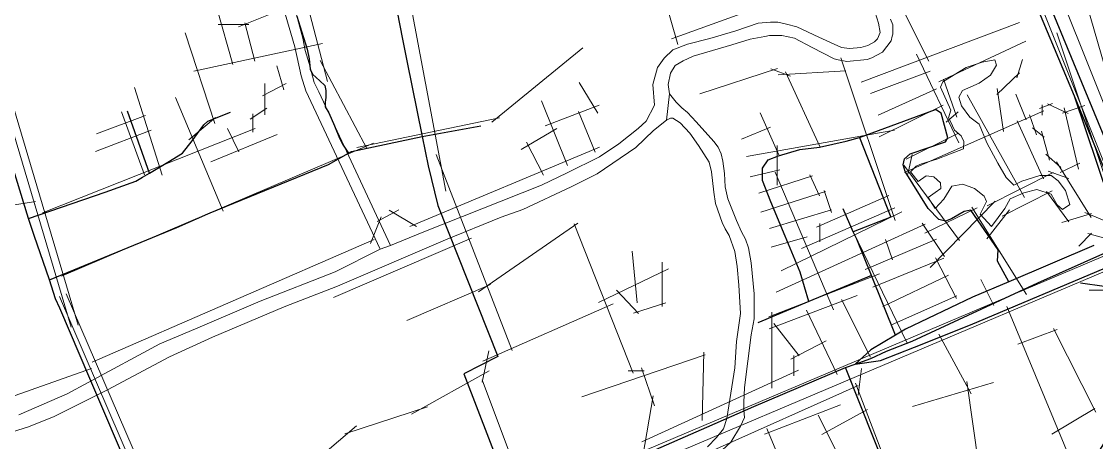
# Model space of a CAD drawing. Header units: inches. Extents: x 13527023 to 13535216, y 3639368 to 3645755.
# Drawn here: x 13529937 to 13531425, y 3643020 to 3643603 of the extents above; entities that cross this region are included whole.
import ezdxf

# ---------------------------------------------------------------- set-up
doc = ezdxf.new("R2010")
doc.units = ezdxf.units.IN
doc.header["$MEASUREMENT"] = 0
doc.layers.add('0a', color=144, linetype='Continuous', lineweight=30, true_color=0x007b96)
doc.layers.add('1a', color=144, linetype='Continuous', lineweight=30, true_color=0x007b96)
doc.layers.add('水网', color=141, linetype='Continuous', lineweight=9)
doc.layers.add('路网', color=2, linetype='Continuous', lineweight=9)

msp = doc.modelspace()

# ---------------------------------------------------------------- linework, layer by layer
at = {"layer": '0a'}
msp.add_line((13530114.2, 3643393), (13530084, 3643478.8), dxfattribs=at)
for points in [[(13531015.5, 3644410.6), (13531117.7, 3644162.8), (13531145.2, 3644100.7), (13531253.3, 3643836.2), (13531285.5, 3643758.6), (13531394, 3643499.8), (13531697.8, 3642758.3), (13531887.7, 3642293.7), (13531950.4, 3642132.5), (13532033.6, 3641936.8), (13532103.2, 3641737), (13532123.7, 3641679.9), (13532146.3, 3641614.5), (13532181.9, 3641486.2), (13532266.3, 3641213.1), (13532271.6, 3641192.3), (13532398.9, 3640763.8), (13532436.9, 3640568.6)], [(13532459.4, 3640571), (13532420, 3640769.7), (13532386, 3640943.8), (13532311.8, 3641207.7), (13532305, 3641228.9), (13532235, 3641458.2), (13532172, 3641617.9), (13532048.6, 3641945.7), (13531867.1, 3642391.4), (13531819.1, 3642507.2), (13531478.4, 3643338.9), (13531456, 3643393.5), (13531175.7, 3644072.6), (13531048.7, 3644380), (13531033.8, 3644416.8)], [(13530031.7, 3643108.9), (13529990, 3643206.1), (13529984, 3643219.3), (13529976, 3643245.3), (13529954.5, 3643306.8), (13529946.8, 3643330.4), (13529883.4, 3643535.7), (13529830.7, 3643699.2), (13529806, 3643784.7), (13529801.3, 3643802.6)], [(13530426.7, 3643775), (13530428, 3643768), (13530430.5, 3643754.2), (13530449.3, 3643657), (13530464.3, 3643578.6), (13530470.5, 3643548.3), (13530491.8, 3643443.6), (13530500.1, 3643403), (13530513.3, 3643348.1), (13530596.5, 3643139.4), (13530549.2, 3643115.1), (13530622.2, 3642926)], [(13530318, 3643610.1), (13530327.2, 3643580.6), (13530332.4, 3643564.5), (13530335.1, 3643551.1), (13530336.8, 3643537.1), (13530339.9, 3643529.9), (13530350.2, 3643520.9), (13530356.7, 3643514.1), (13530358.1, 3643507.2), (13530358.1, 3643497.6), (13530357.4, 3643491.1), (13530357.4, 3643484.9), (13530362.6, 3643476.4), (13530370.1, 3643458.5), (13530377.3, 3643441.4), (13530382.1, 3643431.8), (13530389.8, 3643420.5)], [(13531394, 3643499.8), (13531458.1, 3643309.4), (13531489.8, 3643222), (13531495.4, 3643180.2), (13531494.5, 3643139.6), (13531490.1, 3643121.3), (13531480.2, 3643096.3), (13531467.4, 3643070.9), (13531450.9, 3643045.2), (13531429.7, 3643010.9), (13531421.7, 3642990.6), (13531418.7, 3642965.2), (13531422, 3642944.6), (13531426.5, 3642930.5), (13531433.6, 3642914.7), (13531442.6, 3642903.1), (13531450.3, 3642894.6)], [(13529946.8, 3643330.4), (13530052.8, 3643366.5), (13530095.4, 3643382.1), (13530104.8, 3643387.3), (13530114.2, 3643393), (13530139.6, 3643408.1), (13530159.9, 3643420.6), (13530173.4, 3643437.8), (13530189.5, 3643460.1), (13530195.2, 3643464.8), (13530226.4, 3643477.3)], [(13531026.9, 3643215.2), (13531014.9, 3643255.8), (13530994.1, 3643305.8), (13530974.3, 3643353.1), (13530962.4, 3643382.7), (13530962.4, 3643399.8), (13530970.2, 3643411.3), (13530984.7, 3643417), (13531014.4, 3643425.8), (13531041.4, 3643428.9), (13531078.3, 3643437.3), (13531097, 3643442.5), (13531202, 3643480.9)], [(13531303.3, 3643242.7), (13531287.8, 3643271.3), (13531288.8, 3643286.7), (13531251.1, 3643341.9), (13531241.5, 3643339.8), (13531224.3, 3643329.6), (13531215.7, 3643326.5), (13531206.5, 3643328.9), (13531191.7, 3643344), (13531160.2, 3643395.4), (13531157.4, 3643404.7), (13531159.2, 3643412.6), (13531166.7, 3643419.8), (13531215.7, 3643436.2), (13531219.2, 3643441.7), (13531209.9, 3643476), (13531202, 3643480.9)], [(13529976, 3643245.3), (13530152.2, 3643318), (13530194.8, 3643336.9), (13530198.1, 3643338.3), (13530362, 3643405), (13530389.8, 3643420.5), (13530394, 3643422.9), (13530491.8, 3643443.6), (13530572.6, 3643458.7)], [(13531097, 3643442.5), (13531140.2, 3643332.3), (13531088.2, 3643312)], [(13531146.8, 3643169), (13531113.4, 3643251.3), (13531093, 3643301.5), (13531088.2, 3643312), (13531074.1, 3643343.7)], [(13531421.1, 3643292.9), (13531303.3, 3643242.7), (13531253.2, 3643221.4), (13531160.4, 3643177), (13531146.8, 3643169), (13531112.4, 3643148.5), (13531091, 3643128.9)], [(13531091, 3643128.9), (13531126, 3643133.6), (13531173.1, 3643152.1), (13531250.4, 3643183.3), (13531446, 3643265.7)], [(13531451.7, 3643274.8), (13531435.2, 3643236.2), (13531402.5, 3643241)], [(13531113.4, 3643251.3), (13531026.9, 3643215.2), (13530956.1, 3643185.7)], [(13528975.2, 3642154.3), (13528994.8, 3642163), (13529239, 3642269.9), (13529645.1, 3642447.8), (13529778.2, 3642509.3), (13529860.2, 3642554.8), (13529929.6, 3642587.7), (13529953.7, 3642602.9), (13530008.2, 3642631.4), (13530205.8, 3642735.1), (13530433.6, 3642843.3), (13530435.7, 3642844.3), (13530622.2, 3642926), (13530885.7, 3643041.3), (13530950.8, 3643070), (13531077.4, 3643124.1), (13531091, 3643128.9), (13531112.5, 3643136.6), (13531134.4, 3643146.5), (13531169.9, 3643160.4)], [(13531410.5, 3642433.8), (13531347.8, 3642416.3), (13531319.7, 3642409.5), (13531313.4, 3642412.6), (13531303.4, 3642450.6), (13531270.8, 3642579.6), (13531240, 3642710.9), (13531239.1, 3642729), (13531178.5, 3642870.2), (13531077.4, 3643124.1)], [(13530205.8, 3642735.1), (13530175, 3642797), (13530123.6, 3642898.3), (13530077.1, 3643003), (13530044.2, 3643079.6)]]:
    msp.add_lwpolyline(points, dxfattribs=at)
at = {"layer": '1a'}
msp.add_line((13530044.2, 3643079.6), (13530031.7, 3643108.9), dxfattribs=at)
msp.add_lwpolyline([(13531169.9, 3643160.4), (13531343.5, 3643241.3), (13531437.6, 3643283.1), (13531534, 3643319.5), (13531640.3, 3643358.1), (13531736.3, 3643391.3), (13531768.7, 3643401.8)], dxfattribs=at)
at = {"layer": '水网'}
for points in [[(13529933.3, 3643058.8), (13530000.3, 3643087.6), (13530029.4, 3643103.3), (13530128.7, 3643156.8), (13530177.9, 3643177.8), (13530267.2, 3643215.7), (13530371, 3643256.3), (13530433.5, 3643287.6), (13530448, 3643292.8), (13530491.5, 3643311.1), (13530656.7, 3643376.4), (13530692.4, 3643393.4), (13530737, 3643415.5), (13530763.8, 3643433.8), (13530790.6, 3643454.6), (13530801.7, 3643465), (13530812.9, 3643487.1), (13530810.6, 3643515.7), (13530817.3, 3643539.1), (13530826.3, 3643552.1), (13530838.5, 3643563.8), (13530858.6, 3643571.7), (13530889.8, 3643579.5), (13530925.5, 3643590), (13530956.8, 3643600.5), (13530973.5, 3643601.8), (13530983.6, 3643601.8), (13530995.8, 3643599.2), (13531010.3, 3643595.4), (13531040.4, 3643581.1), (13531071.7, 3643566.9), (13531082.8, 3643565.6), (13531098.5, 3643566.9), (13531108.5, 3643569.6), (13531117.4, 3643574.8), (13531121.9, 3643578.7), (13531125.2, 3643587.8), (13531123, 3643600.8), (13531116.3, 3643622.8)], [(13531436.4, 3643540.3), (13531411.9, 3643624.7)], [(13530316.3, 3643617.2), (13530326.3, 3643579.6), (13530329.7, 3643562.7), (13530335.3, 3643544.6), (13530342, 3643518.6), (13530348.7, 3643505.6), (13530448, 3643292.8), (13530433.5, 3643287.6), (13530330.8, 3643506.9), (13530324.1, 3643527.6), (13530315.2, 3643567.9), (13530301.8, 3643613.3)], [(13531139.7, 3643606), (13531143.1, 3643598.2), (13531143.1, 3643585.2), (13531142, 3643582.6), (13531140.8, 3643576.1), (13531128.6, 3643560.5), (13531114.1, 3643552.7), (13531107.4, 3643550.1), (13531079.5, 3643547.4), (13531067.2, 3643550), (13531061.6, 3643551.3), (13531031.5, 3643566.8), (13531007, 3643579.8), (13530989.1, 3643583.6), (13530972.4, 3643583.6), (13530965.7, 3643582.3), (13530945.6, 3643578.3), (13530920, 3643570.5), (13530866.4, 3643554.8), (13530853, 3643548.3), (13530841.9, 3643541.8), (13530835.2, 3643531.4), (13530831.8, 3643515.8), (13530834.1, 3643502.8), (13530829.6, 3643466.4), (13530811.7, 3643452.1), (13530787.2, 3643428.6), (13530733.6, 3643392.1), (13530697.9, 3643373.9), (13530631, 3643342.6), (13530600.9, 3643332.1), (13530523.9, 3643300.8), (13530374.4, 3643236.8), (13530300.7, 3643208), (13530201.3, 3643166.1), (13530142.1, 3643138.7), (13530056.2, 3643093), (13530008.1, 3643069.4), (13529982.5, 3643056.4), (13529946.7, 3643042), (13529900.9, 3643027.6)], [(13530886.4, 3643014.3), (13530898.7, 3643027.4), (13530908.8, 3643039.1), (13530913.2, 3643053.4), (13530924.4, 3643123.5), (13530926.6, 3643159.9), (13530932.2, 3643198.9), (13530930, 3643237.9), (13530927.7, 3643263.9), (13530924.4, 3643284.7), (13530916.6, 3643306.7), (13530911, 3643315.8), (13530906.6, 3643324.9), (13530897.6, 3643350.9), (13530895.4, 3643366.5), (13530892, 3643395), (13530888.7, 3643408), (13530874.2, 3643431.4), (13530861.9, 3643448.3), (13530848.6, 3643462.5), (13530838.5, 3643469), (13530835.2, 3643469), (13530829.6, 3643466.4), (13530834.1, 3643502.8), (13530843, 3643491.1), (13530850.8, 3643483.3), (13530858.6, 3643476.8), (13530870.9, 3643463.9), (13530895.4, 3643436.6), (13530901, 3643428.8), (13530905.5, 3643419.7), (13530907.7, 3643409.4), (13530909.9, 3643392.5), (13530911, 3643374.3), (13530914.4, 3643357.4), (13530926.6, 3643327.5), (13530933.3, 3643312), (13530938.9, 3643301.6), (13530943.4, 3643289.9), (13530946.7, 3643269.1), (13530951.2, 3643226.2), (13530951.2, 3643205.5), (13530951.2, 3643191.2), (13530946.7, 3643169.1), (13530942.2, 3643132.7), (13530937.8, 3643096.3), (13530936.6, 3643075.5), (13530936.6, 3643065.1), (13530937.8, 3643054.7), (13530932.2, 3643043), (13530918.8, 3643020.9), (13530900.9, 3643004)]]:
    msp.add_lwpolyline(points, dxfattribs=at)
msp.add_lwpolyline([(13531288.2, 3643406.8), (13531299.7, 3643387), (13531310.6, 3643376.6), (13531321.5, 3643381.8), (13531346.4, 3643389.6), (13531362, 3643389.6), (13531371.9, 3643382.3), (13531381.8, 3643368.8), (13531388, 3643349.6), (13531377.6, 3643342.8), (13531370.3, 3643349.1), (13531362, 3643364.1), (13531342.3, 3643370.4), (13531324.1, 3643365.7), (13531305.4, 3643357.4), (13531298.1, 3643343.9), (13531279.4, 3643319.4), (13531263.8, 3643336.1), (13531272.6, 3643353.7), (13531269.5, 3643361), (13531256, 3643371.9), (13531239.9, 3643377.6), (13531224.8, 3643375), (13531213.4, 3643356.9), (13531201.4, 3643343.9), (13531192, 3643359.5), (13531201.4, 3643366.2), (13531209.2, 3643371.9), (13531208.7, 3643379.7), (13531199.8, 3643388), (13531188.9, 3643389.1), (13531178, 3643381.3), (13531167.6, 3643394.8), (13531175.4, 3643402.6), (13531182.7, 3643405.7), (13531204, 3643412.5), (13531222.7, 3643419.8), (13531240.9, 3643426.5), (13531241.4, 3643436.9), (13531237.3, 3643444.7), (13531228.4, 3643452.5), (13531222.6, 3643464.5), (13531220.1, 3643469.7), (13531223.2, 3643480.1), (13531208.7, 3643511.8), (13531212.3, 3643519.6), (13531227.9, 3643528.9), (13531244.5, 3643539.3), (13531266.4, 3643546.6), (13531284.1, 3643549.7), (13531286.6, 3643542.4), (13531278.3, 3643528.4), (13531262.2, 3643517.5), (13531239.3, 3643507.6), (13531234.2, 3643498.3), (13531237.8, 3643486.3), (13531249.7, 3643470.7), (13531262.2, 3643460.8), (13531273.1, 3643434.8)], close=True, dxfattribs=at)
at = {"layer": '路网'}
for p, q in [((13529774.2, 3643959), (13530005.9, 3643179.8)), ((13529784.2, 3643960.6), (13530015.5, 3643182.6)), ((13530738.9, 3643935.8), (13530845.6, 3643571.1)), ((13531257.3, 3643933.4), (13532192.2, 3641592)), ((13531229.5, 3643922.2), (13532164.4, 3641580.8)), ((13530445.7, 3643787.7), (13530524.3, 3643368.2)), ((13530360.5, 3643519.8), (13530301.7, 3643748.5)), ((13531115.5, 3643702.9), (13531192.7, 3643547.8)), ((13530836.8, 3643578.8), (13530972.2, 3643628)), ((13530207.9, 3643619.9), (13530229.6, 3643543.5)), ((13530237.4, 3643595.4), (13530281.2, 3643612.8)), ((13530209.4, 3643598.9), (13530251.7, 3643598.9)), ((13530246, 3643601.1), (13530260.2, 3643548.1)), ((13531099.2, 3643519), (13531318, 3643601.3)), ((13530163.8, 3643587.2), (13530204.6, 3643461.8)), ((13531370.1, 3643587.4), (13531500.8, 3643193.8)), ((13530175.6, 3643534.2), (13530353.7, 3643572.6)), ((13530588.2, 3643463.7), (13530714.1, 3643566.6)), ((13531206.8, 3643519.5), (13531326.8, 3643575.7)), ((13530414.9, 3643427.1), (13530350.6, 3643548.8)), ((13531070.9, 3643552.5), (13531146.3, 3643327.3)), ((13531175.7, 3643557.8), (13531234.5, 3643434.9)), ((13531322.2, 3643550.3), (13531314.7, 3643524.7)), ((13530300.1, 3643508.5), (13530290.6, 3643541.5)), ((13530875.7, 3643502.8), (13530983.2, 3643537.8)), ((13530974.3, 3643537.2), (13531001.5, 3643527)), ((13530984.4, 3643528.9), (13531078, 3643534.6)), ((13530994.2, 3643533.3), (13531042, 3643429.7)), ((13531112.1, 3643503.2), (13531194.4, 3643534.2)), ((13531286.9, 3643501.8), (13531318.2, 3643531.7)), ((13530270.5, 3643499.9), (13530303.4, 3643517.2)), ((13530273.7, 3643473.8), (13530273.7, 3643517.2)), ((13530709, 3643518.4), (13530734.6, 3643475.9)), ((13531212.9, 3643523.3), (13531231.7, 3643470.6)), ((13530093.4, 3643511.4), (13530131.8, 3643390.2)), ((13531122.5, 3643473.4), (13531203.4, 3643509.6)), ((13531287.1, 3643510), (13531296.2, 3643450.5)), ((13531313.3, 3643502.2), (13531327.6, 3643466.7)), ((13530150.1, 3643497.7), (13530216, 3643340.6)), ((13530656.7, 3643493.1), (13530692.6, 3643403.8)), ((13530661.9, 3643458.5), (13530736.5, 3643487.3)), ((13531124.1, 3643443.2), (13531212.7, 3643487.2)), ((13531245.8, 3643501.4), (13531325, 3643359.5)), ((13531346, 3643482.5), (13531364.1, 3643489.4)), ((13531349.4, 3643473.2), (13531349.4, 3643487.5)), ((13531357, 3643488.8), (13531385.4, 3643475.7)), ((13530040.7, 3643447.6), (13530108.8, 3643472.8)), ((13530075.3, 3643477.8), (13530107.3, 3643390.7)), ((13530253.5, 3643467.7), (13530276.6, 3643482.9)), ((13530257.1, 3643449.6), (13530257.1, 3643474.9)), ((13530731, 3643422), (13530708, 3643478.4)), ((13530959.5, 3643476.5), (13530985.4, 3643418.2)), ((13531159.2, 3643393.7), (13531351.9, 3643479.2)), ((13531216.8, 3643463.5), (13531233.3, 3643477.8)), ((13531332.2, 3643473.6), (13531341.8, 3643445.9)), ((13531377.7, 3643476), (13531408.6, 3643486.6)), ((13531380.2, 3643483.5), (13531400.1, 3643398.6)), ((13530168.6, 3643439.1), (13530205.8, 3643470.1)), ((13530401.4, 3643428.6), (13530598.4, 3643469.5)), ((13531315.1, 3643465.6), (13531351.5, 3643385.2)), ((13529966.4, 3643338.2), (13530260.7, 3643454.6)), ((13530039.6, 3643422.8), (13530116.7, 3643452.6)), ((13530199.2, 3643408.8), (13530291.1, 3643446.7)), ((13530222.3, 3643454.7), (13530237.9, 3643422.5)), ((13530628.6, 3643425.6), (13530677.9, 3643455)), ((13530933.6, 3643440.1), (13530973.7, 3643456.5)), ((13530940.5, 3643416.1), (13531145.4, 3643452.7)), ((13531161.6, 3643412.2), (13531232.8, 3643448.1)), ((13531336.2, 3643455.8), (13531352.4, 3643442.9)), ((13531348.9, 3643451.1), (13531359.9, 3643411)), ((13529992.6, 3643250.5), (13530424.4, 3643434.6)), ((13530474.4, 3643319), (13530736.8, 3643429.1)), ((13530635.9, 3643436.1), (13530659.3, 3643390)), ((13530982.9, 3643431.1), (13530982.9, 3643376.3)), ((13530511, 3643418.8), (13530616.2, 3643147.8)), ((13531163.6, 3643391.7), (13531169.7, 3643419)), ((13531354.5, 3643419.4), (13531375.6, 3643400.7)), ((13531158.2, 3643403.9), (13531235, 3643300)), ((13531369.6, 3643408.7), (13531417.5, 3643331.8)), ((13531374.7, 3643393.9), (13531401.5, 3643406.9)), ((13530426.9, 3642851.6), (13531705.7, 3643393)), ((13530945.6, 3643387.9), (13530986.7, 3643397.4)), ((13530957.4, 3643365.1), (13531031.8, 3643389.2)), ((13530979.9, 3643394.6), (13531060.6, 3643203.9)), ((13531028.2, 3643390.9), (13531041.6, 3643361.6)), ((13531364.6, 3643394.1), (13531273.7, 3643347.6)), ((13531357.9, 3643395.6), (13531386.7, 3643385.5)), ((13530434.7, 3642833.2), (13531713.5, 3643374.6)), ((13531047.8, 3643369.2), (13531058.2, 3643338.6)), ((13531294.3, 3643333.4), (13531363.4, 3643368.7)), ((13529555.9, 3643290.7), (13529956.3, 3643353.7)), ((13530960.1, 3643338.8), (13531049.9, 3643367.7)), ((13531037.4, 3643318.2), (13531137.2, 3643362)), ((13531194.8, 3643262.5), (13531284.6, 3643354.4)), ((13531355.7, 3643367.7), (13531386.5, 3643325.6)), ((13530429.5, 3643326), (13530459.1, 3643342.1)), ((13530445.9, 3643342), (13530483.7, 3643319)), ((13530972.3, 3643316.5), (13531058, 3643342.4)), ((13530988.5, 3643257.7), (13531155.4, 3643339.3)), ((13531016.5, 3643288.8), (13531145.7, 3643344.8)), ((13531187.1, 3643309.9), (13531259.8, 3643345.1)), ((13531252.4, 3643346), (13531328, 3643225.1)), ((13531272.9, 3643302.1), (13531304.3, 3643342.2)), ((13531408.7, 3643338.6), (13531445.5, 3643323.4)), ((13530419.9, 3643295.7), (13530434.8, 3643332.4)), ((13530569.5, 3643229), (13530707.2, 3643323.7)), ((13531183.6, 3643323.9), (13531214.3, 3643277.9)), ((13531376.9, 3643324.6), (13531418, 3643337.1)), ((13530702.1, 3643323.1), (13530783.4, 3643116.1)), ((13530981.4, 3643228.3), (13531187.9, 3643322.6)), ((13531042, 3643323.2), (13531042, 3643298.2)), ((13531088.2, 3643312.1), (13531163, 3643157.8)), ((13531400.3, 3643292.1), (13531417.8, 3643310)), ((13531412.7, 3643309.6), (13531461.9, 3643295.9)), ((13530034.9, 3643131.5), (13530425.2, 3643301)), ((13530368.7, 3643221), (13530559.9, 3643303)), ((13530974.7, 3643290.5), (13531024.4, 3643305)), ((13531104.8, 3643259.6), (13531203.4, 3643301.6)), ((13531132.8, 3643301.2), (13531142.5, 3643273.1)), ((13530782.2, 3643284.9), (13530789, 3643213.4)), ((13530823.5, 3643269.8), (13530823.5, 3643208.3)), ((13531115.3, 3643235.2), (13531213.6, 3643275.4)), ((13531231, 3643219.6), (13531201.8, 3643276)), ((13530735.4, 3643214), (13530832.3, 3643260.4)), ((13530971.5, 3643194.4), (13531124.5, 3643253.6)), ((13531129.1, 3643208.6), (13531220.1, 3643251.8)), ((13530470.6, 3643189), (13530586.2, 3643238.9)), ((13531264.7, 3643245.7), (13531282.5, 3643209.7)), ((13529989.8, 3643222.2), (13530202.6, 3642728.7)), ((13529999, 3643226.1), (13530211.8, 3642732.7)), ((13530760.7, 3643231), (13530790.9, 3643198.9)), ((13530971.6, 3643177.4), (13531093.6, 3643223.9)), ((13531141.3, 3643183.2), (13531231.5, 3643223.4)), ((13531451, 3643231), (13531414.6, 3643231)), ((13530575.6, 3643132.7), (13530755.7, 3643212.3)), ((13530784, 3643199.3), (13530829, 3643213.6)), ((13531072, 3643218.2), (13531111.8, 3643138.6)), ((13531300.9, 3643208.5), (13531394.8, 3642981.8)), ((13530975.3, 3643095.5), (13530975.3, 3643200.6)), ((13531023.3, 3643203.3), (13531065.7, 3643114.4)), ((13530978.1, 3643184.8), (13531013.5, 3643140.4)), ((13531315.9, 3643156.2), (13531370.4, 3643176.6)), ((13531365.5, 3643178.1), (13531424, 3643062.2)), ((13531001.7, 3643135.7), (13531050.7, 3643161)), ((13531206.4, 3643170), (13531251.5, 3643087.7)), ((13530574.7, 3643103.8), (13530584, 3643147)), ((13530879.3, 3643050.9), (13530881.4, 3643145.5)), ((13530712.7, 3643083.4), (13530883.4, 3643141.8)), ((13531005.8, 3643140.8), (13531005.8, 3643112.7)), ((13529828, 3643049.8), (13530034.2, 3643122.9)), ((13530477, 3643059.4), (13530584.2, 3643119.3)), ((13530776.6, 3643119.5), (13530798.8, 3643119.5)), ((13530795.1, 3643123.6), (13530813.2, 3643071)), ((13530795.4, 3643021.2), (13531012.4, 3643120.5)), ((13531099.6, 3643122.7), (13531094.8, 3643085.6)), ((13530574.6, 3643107.1), (13530639.2, 3642934.8)), ((13531091.5, 3643102.3), (13531239.3, 3642713.2)), ((13531170.1, 3643070), (13531282.4, 3643103.4)), ((13531245.4, 3643104.7), (13531271.1, 3642925.3)), ((13530890.6, 3643007.7), (13531094.9, 3643099.1)), ((13530811.3, 3643084.9), (13530797, 3643001.5)), ((13530965.3, 3643031.6), (13531070.3, 3643072.3)), ((13530384.6, 3643032.4), (13530499.1, 3643069.8)), ((13531039.8, 3643058.1), (13531104.2, 3642930.3)), ((13531044.8, 3643031.3), (13531108.1, 3643065.8)), ((13531363, 3643031.7), (13531422.6, 3643067.5)), ((13530298, 3642956.2), (13530400.5, 3643043.2)), ((13530968.5, 3643039.5), (13531029.3, 3642895.1))]:
    msp.add_line(p, q, dxfattribs=at)

doc.saveas('drawing.dxf')
